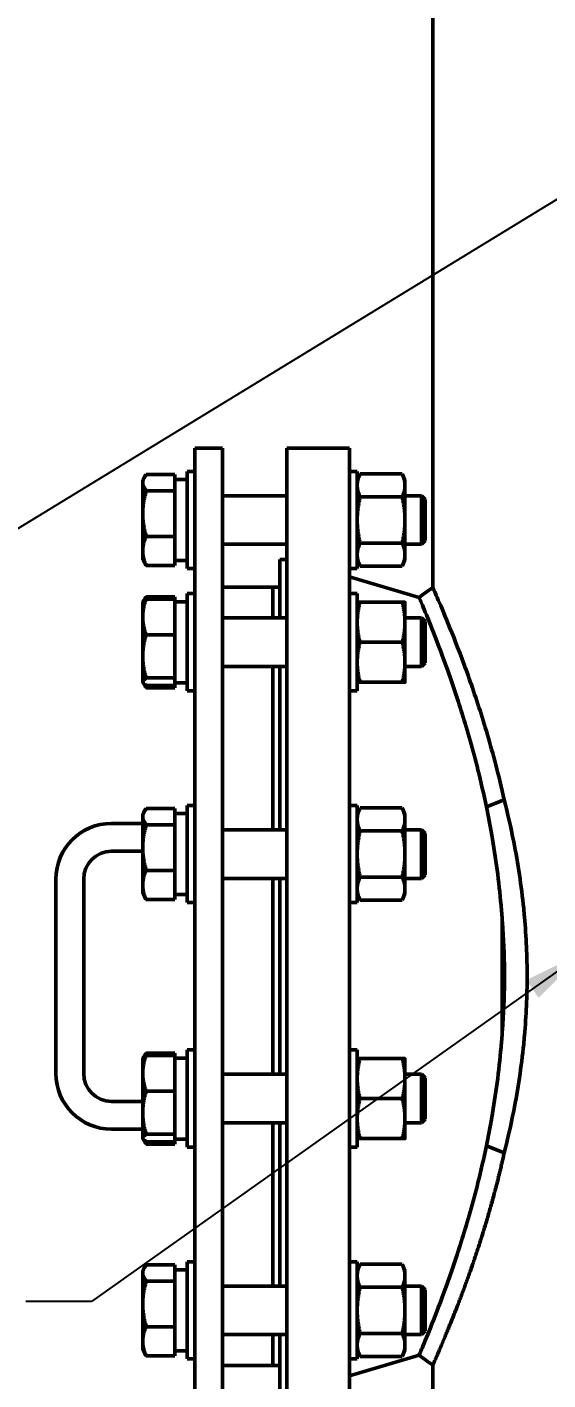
# Model space of a CAD drawing. Header units: inches. Extents: x 15 to 402, y 6 to 258.
# Drawn here: x 287.09 to 296.46, y 89.6 to 113.95 of the extents above; entities that cross this region are included whole.
import ezdxf

# ---------------------------------------------------------------- set-up
doc = ezdxf.new("R2010")
doc.units = ezdxf.units.IN
doc.header["$LTSCALE"] = 12
doc.header["$MEASUREMENT"] = 0
for name, color, linetype, lineweight in [('Dimension (ANSI)', 7, 'Continuous', 25), ('Symbol', 7, 'Continuous', 25), ('Symbol (ANSI)', 7, 'Continuous', 25), ('Visible (ANSI)', 7, 'Continuous', 50)]:
    doc.layers.add(name, color=color, linetype=linetype, lineweight=lineweight)
doc.styles.add('MEMCOR Medium', font='arial.ttf')
doc.styles.add('Standard D-E', font='arial.ttf')
doc.dimstyles.new('Default (ANSI)', dxfattribs={"dimscale": 12, "dimtxt": 0.15, "dimasz": 0.098425, "dimexe": 0.125, "dimexo": 0.0625, "dimgap": 0.031496, "dimtad": 0, "dimtih": 1, "dimtoh": 1, "dimdec": 4, "dimrnd": 1e-08, "dimzin": 3, "dimdsep": 46, "dimlunit": 5, "dimtxsty": 'MEMCOR Medium', "dimcen": 0.09, "dimdle": 0.393701, "dimclrd": 256, "dimclre": 256, "dimclrt": 256, "dimadec": 0, "dimazin": 1, "dimtfac": 0.8, "dimtofl": 0, "dimtmove": 0, "dimatfit": 3, "dimfxl": 1, "dimfrac": 1, "dimtolj": 1, "dimtzin": 4, "dimlwd": -1, "dimlwe": -1, "dimarcsym": 0})
doc.dimstyles.new('in [mm] D-E NeptuneBenson$7', dxfattribs={"dimscale": 12, "dimtxt": 0.15, "dimasz": 0.098425, "dimexe": 0.125, "dimexo": 0.063, "dimgap": 0.031496, "dimtad": 0, "dimtih": 1, "dimtoh": 1, "dimdec": 4, "dimrnd": 1e-08, "dimzin": 3, "dimdsep": 46, "dimlunit": 5, "dimtxsty": 'Standard D-E', "dimcen": 0.09, "dimdle": 0.393701, "dimclrd": 256, "dimclre": 256, "dimclrt": 256, "dimadec": 1, "dimazin": 1, "dimtfac": 1, "dimtofl": 0, "dimtmove": 0, "dimatfit": 3, "dimfxl": 1, "dimfrac": 1, "dimtolj": 1, "dimtzin": 4, "dimlwd": -1, "dimlwe": -1, "dimarcsym": 0})

# ---------------------------------------------------------------- blocks, each defined once
blk = doc.blocks.new('*D18')
at = {"layer": 'Defpoints', "color": 0, "transparency": 16777216}
for p in [(307.643, 129.872), (248.748, 46.337), (295.801, 46.337)]:
    blk.add_point(p, dxfattribs=at)
at = {"layer": 'Dimension (ANSI)', "transparency": 16777216}
for p, q in [((306.893, 129.872), (247.248, 129.872)), ((248.748, 128.69), (248.748, 102.793)), ((248.748, 47.518), (248.748, 90.47)), ((295.051, 46.337), (247.248, 46.337))]:
    blk.add_line(p, q, dxfattribs=at)
for points in [[(248.551, 128.69), (248.945, 128.69), (248.748, 129.872)], [(248.551, 47.518), (248.945, 47.518), (248.748, 46.337)]]:
    blk.add_solid(points, dxfattribs=at)
at = {"layer": 'Dimension (ANSI)', "transparency": 16777216, "char_height": 1.8, "attachment_point": 5, "style": 'MEMCOR Medium'}
for s, insert in [('\\A1; \\fArial|b0|i0;83{\\H0.8x;\\S9#16;} in', (248.748, 98.496)), ('\\A1;[2121.8 mm]{\\P\\fArial|b0|i0;SHIPPING HEIGHT\\P\\fArial|b0|i0;REF.}', (248.748, 92.334))]:
    blk.add_mtext(s, dxfattribs=dict(at, insert=insert))

msp = doc.modelspace()

# ---------------------------------------------------------------- linework, layer by layer
at = {"layer": 'Visible (ANSI)'}
for p, q in [((294.39302, 103.86282), (294.39302, 115.62146)), ((290.11327, 106.36576), (290.11327, 87.36576)), ((290.11327, 106.36576), (290.61327, 106.36576)), ((290.61327, 87.36576), (290.61327, 106.36576)), ((291.76827, 106.36576), (291.76827, 87.36576)), ((292.89327, 106.36576), (291.76827, 106.36576)), ((292.89327, 106.36576), (292.89327, 87.36576)), ((289.75365, 105.89532), (289.23972, 105.89532)), ((289.75365, 105.89532), (289.75365, 105.79243)), ((289.97265, 105.95113), (289.97265, 104.20113)), ((290.11327, 105.95113), (289.97265, 105.95113)), ((292.89327, 105.95113), (293.0339, 105.95113)), ((293.0339, 104.20113), (293.0339, 105.95113)), ((293.0339, 105.79513), (293.08577, 105.90636)), ((293.84103, 105.90636), (293.08577, 105.90636)), ((293.8929, 105.79513), (293.84103, 105.90636)), ((289.17552, 105.79488), (289.20435, 105.84482)), ((289.17552, 105.79488), (289.17552, 105.74819)), ((289.17552, 105.74819), (289.17552, 105.19147)), ((289.75365, 105.80563), (289.97265, 105.80563)), ((289.75365, 105.70395), (289.75365, 105.79243)), ((289.75365, 105.70395), (289.75365, 105.60106)), ((293.8929, 105.69881), (293.8929, 105.79513)), ((293.8929, 105.07613), (293.8929, 105.69881)), ((289.75365, 105.60106), (289.23972, 105.60106)), ((289.75365, 105.60106), (289.75365, 105.31463)), ((290.61327, 105.51363), (291.76827, 105.51363)), ((293.84103, 105.49125), (293.08577, 105.49125)), ((293.8929, 105.51363), (294.18749, 105.51363)), ((294.18749, 104.63863), (294.18749, 105.51363)), ((294.25365, 105.44748), (294.18749, 105.51363)), ((294.25365, 105.44748), (294.25365, 104.70478)), ((289.17552, 105.19147), (289.17552, 104.51941)), ((289.75365, 105.06831), (289.75365, 105.31463)), ((289.75365, 105.06831), (289.75365, 104.78187)), ((293.8929, 104.45346), (293.8929, 105.07613)), ((289.75365, 104.78187), (289.23972, 104.78187)), ((289.75365, 104.78187), (289.75365, 104.59833)), ((294.25365, 104.70478), (294.18749, 104.63863)), ((289.17552, 104.51941), (289.17552, 104.35738)), ((289.75365, 104.44049), (289.75365, 104.59833)), ((289.75365, 104.44049), (289.75365, 104.25695)), ((290.61327, 104.63863), (291.76827, 104.63863)), ((293.84103, 104.66102), (293.08577, 104.66102)), ((293.8929, 104.63863), (294.18749, 104.63863)), ((293.8929, 104.35713), (293.8929, 104.45346)), ((289.17552, 104.35738), (289.20435, 104.30745)), ((289.75365, 104.25695), (289.23972, 104.25695)), ((289.75365, 104.34663), (289.8174, 104.34663)), ((290.11327, 104.20113), (289.97265, 104.20113)), ((291.64327, 104.36576), (291.64327, 103.31367)), ((291.76827, 104.36576), (291.64327, 104.36576)), ((292.89327, 104.20113), (293.0339, 104.20113)), ((293.0339, 104.35713), (293.08577, 104.2459)), ((293.84103, 104.2459), (293.08577, 104.2459)), ((293.8929, 104.35713), (293.84103, 104.2459)), ((294.14672, 103.68429), (292.89327, 104.05576)), ((289.97265, 103.75117), (289.97265, 102.00117)), ((290.11327, 103.75117), (289.97265, 103.75117)), ((291.51327, 103.86576), (290.61327, 103.86576)), ((291.51327, 103.86576), (291.51327, 103.31367)), ((291.64327, 103.86576), (291.51327, 103.86576)), ((291.51327, 103.86576), (291.51327, 103.31367)), ((292.89327, 103.75117), (293.0339, 103.75117)), ((293.0339, 102.00117), (293.0339, 103.75117)), ((289.17552, 103.59492), (289.18097, 103.60436)), ((289.17552, 103.59492), (289.17552, 103.33077)), ((289.18097, 103.60436), (289.20435, 103.64486)), ((289.75365, 103.69536), (289.23972, 103.69536)), ((289.75365, 103.6522), (289.23972, 103.6522)), ((289.75365, 103.69536), (289.75365, 103.6522)), ((289.75365, 103.6522), (289.75365, 103.42742)), ((289.75365, 103.60567), (289.97265, 103.60567)), ((293.84103, 103.59517), (293.08577, 103.59517)), ((293.8929, 103.23567), (293.8929, 103.59517)), ((289.17552, 103.33077), (289.17552, 102.62134)), ((289.75365, 103.23413), (289.75365, 103.42742)), ((289.75365, 103.23413), (289.75365, 103.00935)), ((290.61327, 103.31367), (291.76827, 103.31367)), ((293.8929, 103.31367), (294.18749, 103.31367)), ((293.8929, 102.51667), (293.8929, 103.23567)), ((294.18749, 102.43867), (294.18749, 103.31367)), ((294.25365, 103.24752), (294.18749, 103.31367)), ((294.25365, 103.24752), (294.25365, 102.50482)), ((289.75365, 103.00935), (289.23972, 103.00935)), ((289.75365, 103.00935), (289.75365, 102.738)), ((289.75365, 102.50467), (289.75365, 102.738)), ((293.84103, 102.87617), (293.08577, 102.87617)), ((289.17552, 102.62134), (289.17552, 102.16674)), ((289.75365, 102.50467), (289.75365, 102.23332)), ((293.8929, 102.15717), (293.8929, 102.51667)), ((294.25365, 102.50482), (294.18749, 102.43867)), ((290.61327, 102.43867), (291.76827, 102.43867)), ((291.51327, 102.43867), (291.51327, 99.50323)), ((291.51327, 102.43867), (291.51327, 99.50323)), ((291.64327, 102.43867), (291.64327, 99.50323)), ((293.8929, 102.43867), (294.18749, 102.43867)), ((289.17552, 102.16674), (289.17552, 102.15742)), ((289.17552, 102.15742), (289.18097, 102.14799)), ((289.18097, 102.14799), (289.20435, 102.10748)), ((289.75365, 102.23332), (289.23972, 102.23332)), ((289.75365, 102.10015), (289.23972, 102.10015)), ((289.75365, 102.05699), (289.23972, 102.05699)), ((289.75365, 102.23332), (289.75365, 102.18676)), ((289.75365, 102.14667), (289.75365, 102.18676)), ((289.75365, 102.14667), (289.97265, 102.14667)), ((289.75365, 102.14667), (289.75365, 102.10015)), ((289.75365, 102.10015), (289.75365, 102.05699)), ((290.11327, 102.00117), (289.97265, 102.00117)), ((292.89327, 102.00117), (293.0339, 102.00117)), ((293.84103, 102.15717), (293.08577, 102.15717)), ((289.17552, 99.78448), (289.20435, 99.83441)), ((289.75365, 99.88491), (289.23972, 99.88491)), ((289.75365, 99.88491), (289.75365, 99.78202)), ((289.97265, 99.94073), (289.97265, 98.19073)), ((290.11327, 99.94073), (289.97265, 99.94073)), ((292.89327, 99.94073), (293.0339, 99.94073)), ((293.0339, 98.19073), (293.0339, 99.94073)), ((293.0339, 99.78473), (293.08577, 99.89596)), ((293.84103, 99.89596), (293.08577, 99.89596)), ((293.8929, 99.78473), (293.84103, 99.89596)), ((295.35759, 99.91493), (295.67826, 100.04077)), ((288.61327, 99.61576), (289.17552, 99.61576)), ((289.17552, 99.78448), (289.17552, 99.73778)), ((289.17552, 99.73778), (289.17552, 99.18106)), ((289.75365, 99.59065), (289.23972, 99.59065)), ((289.75365, 99.79523), (289.97265, 99.79523)), ((289.75365, 99.69354), (289.75365, 99.78202)), ((289.75365, 99.69354), (289.75365, 99.59065)), ((289.75365, 99.59065), (289.75365, 99.30422)), ((293.8929, 99.6884), (293.8929, 99.78473)), ((293.8929, 99.06573), (293.8929, 99.6884)), ((290.61327, 99.50323), (291.76827, 99.50323)), ((293.84103, 99.48084), (293.08577, 99.48084)), ((293.8929, 99.50323), (294.18749, 99.50323)), ((294.18749, 98.62823), (294.18749, 99.50323)), ((294.25365, 99.43708), (294.18749, 99.50323)), ((294.25365, 99.43708), (294.25365, 98.69438)), ((288.61327, 99.11576), (289.17552, 99.11576)), ((289.17552, 99.18106), (289.17552, 98.509)), ((289.75365, 99.0579), (289.75365, 99.30422)), ((289.75365, 99.0579), (289.75365, 98.77147)), ((293.8929, 98.44305), (293.8929, 99.06573)), ((287.61327, 95.11576), (287.61327, 98.61576)), ((288.11327, 95.11576), (288.11327, 98.61576)), ((289.75365, 98.77147), (289.23972, 98.77147)), ((289.75365, 98.77147), (289.75365, 98.58792)), ((289.75365, 98.43008), (289.75365, 98.58792)), ((290.61327, 98.62823), (291.76827, 98.62823)), ((291.51327, 98.62823), (291.51327, 95.1033)), ((291.51327, 98.62823), (291.51327, 95.1033)), ((291.64327, 98.62823), (291.64327, 95.1033)), ((293.84103, 98.65061), (293.08577, 98.65061)), ((293.8929, 98.62823), (294.18749, 98.62823)), ((294.25365, 98.69438), (294.18749, 98.62823)), ((289.17552, 98.509), (289.17552, 98.34698)), ((289.17552, 98.34698), (289.20435, 98.29704)), ((289.75365, 98.43008), (289.75365, 98.24654)), ((293.0339, 98.34673), (293.08577, 98.2355)), ((293.8929, 98.34673), (293.84103, 98.2355)), ((293.8929, 98.34673), (293.8929, 98.44305)), ((289.75365, 98.24654), (289.23972, 98.24654)), ((289.75365, 98.33623), (289.97265, 98.33623)), ((290.11327, 98.19073), (289.97265, 98.19073)), ((292.89327, 98.19073), (293.0339, 98.19073)), ((293.84103, 98.2355), (293.08577, 98.2355)), ((295.64327, 97.8593), (295.64327, 95.87223)), ((289.18097, 95.39399), (289.20435, 95.43449)), ((289.75365, 95.48499), (289.23972, 95.48499)), ((289.75365, 95.44183), (289.23972, 95.44183)), ((289.75365, 95.48499), (289.75365, 95.44183)), ((289.75365, 95.44183), (289.75365, 95.21705)), ((289.97265, 95.5408), (289.97265, 93.7908)), ((290.11327, 95.5408), (289.97265, 95.5408)), ((292.89327, 95.5408), (293.0339, 95.5408)), ((293.0339, 93.7908), (293.0339, 95.5408)), ((289.17552, 95.38455), (289.18097, 95.39399)), ((289.17552, 95.38455), (289.17552, 95.1204)), ((289.75365, 95.3953), (289.97265, 95.3953)), ((289.75365, 95.02376), (289.75365, 95.21705)), ((293.84103, 95.3848), (293.08577, 95.3848)), ((293.8929, 95.0253), (293.8929, 95.3848)), ((289.17552, 95.1204), (289.17552, 94.41097)), ((289.75365, 95.02376), (289.75365, 94.79898)), ((290.61327, 95.1033), (291.76827, 95.1033)), ((293.8929, 95.1033), (294.18749, 95.1033)), ((293.8929, 94.3063), (293.8929, 95.0253)), ((294.18749, 94.2283), (294.18749, 95.1033)), ((294.25365, 95.03715), (294.18749, 95.1033)), ((294.25365, 95.03715), (294.25365, 94.29445)), ((289.75365, 94.79898), (289.23972, 94.79898)), ((289.75365, 94.79898), (289.75365, 94.52764)), ((289.17552, 94.61576), (288.61327, 94.61576)), ((289.75365, 94.2943), (289.75365, 94.52764)), ((293.84103, 94.6658), (293.08577, 94.6658)), ((289.17552, 94.41097), (289.17552, 93.95637)), ((289.75365, 94.2943), (289.75365, 94.02295)), ((290.61327, 94.2283), (291.76827, 94.2283)), ((291.51327, 94.2283), (291.51327, 91.29286)), ((291.51327, 94.2283), (291.51327, 91.29286)), ((291.64327, 94.2283), (291.64327, 91.29286)), ((293.8929, 93.9468), (293.8929, 94.3063)), ((293.8929, 94.2283), (294.18749, 94.2283)), ((294.25365, 94.29445), (294.18749, 94.2283)), ((289.17552, 94.11576), (288.61327, 94.11576)), ((289.75365, 94.02295), (289.23972, 94.02295)), ((289.75365, 94.02295), (289.75365, 93.97639)), ((289.75365, 93.9363), (289.75365, 93.97639)), ((289.17552, 93.95637), (289.17552, 93.94705)), ((289.17552, 93.94705), (289.18097, 93.93762)), ((289.18097, 93.93762), (289.20435, 93.89711)), ((289.75365, 93.88978), (289.23972, 93.88978)), ((289.75365, 93.84662), (289.23972, 93.84662)), ((289.75365, 93.9363), (289.97265, 93.9363)), ((289.75365, 93.9363), (289.75365, 93.88978)), ((289.75365, 93.88978), (289.75365, 93.84662)), ((290.11327, 93.7908), (289.97265, 93.7908)), ((292.89327, 93.7908), (293.0339, 93.7908)), ((293.84103, 93.9468), (293.08577, 93.9468)), ((295.35759, 93.8166), (295.67826, 93.69076)), ((289.17552, 91.57411), (289.20435, 91.62404)), ((289.17552, 91.57411), (289.17552, 91.52741)), ((289.75365, 91.67454), (289.23972, 91.67454)), ((289.75365, 91.67454), (289.75365, 91.57165)), ((289.75365, 91.58486), (289.97265, 91.58486)), ((289.75365, 91.48317), (289.75365, 91.57165)), ((289.97265, 91.73036), (289.97265, 89.98036)), ((290.11327, 91.73036), (289.97265, 91.73036)), ((292.89327, 91.73036), (293.0339, 91.73036)), ((293.0339, 89.98036), (293.0339, 91.73036)), ((293.0339, 91.57436), (293.08577, 91.68559)), ((293.84103, 91.68559), (293.08577, 91.68559)), ((293.8929, 91.57436), (293.84103, 91.68559)), ((293.8929, 91.47803), (293.8929, 91.57436)), ((289.17552, 91.52741), (289.17552, 90.97069)), ((289.75365, 91.38028), (289.23972, 91.38028)), ((289.75365, 91.48317), (289.75365, 91.38028)), ((289.75365, 91.38028), (289.75365, 91.09385)), ((290.61327, 91.29286), (291.76827, 91.29286)), ((293.8929, 90.85536), (293.8929, 91.47803)), ((293.8929, 91.29286), (294.18749, 91.29286)), ((294.18749, 90.41786), (294.18749, 91.29286)), ((294.25365, 91.22671), (294.18749, 91.29286)), ((289.75365, 90.84753), (289.75365, 91.09385)), ((293.84103, 91.27047), (293.08577, 91.27047)), ((294.25365, 91.22671), (294.25365, 90.48401)), ((289.17552, 90.97069), (289.17552, 90.29863)), ((289.75365, 90.84753), (289.75365, 90.5611)), ((293.8929, 90.23268), (293.8929, 90.85536)), ((289.75365, 90.5611), (289.23972, 90.5611)), ((289.75365, 90.5611), (289.75365, 90.37755)), ((289.75365, 90.21972), (289.75365, 90.37755)), ((290.61327, 90.41786), (291.76827, 90.41786)), ((291.51327, 90.41786), (291.51327, 89.86576)), ((291.51327, 90.41786), (291.51327, 89.86576)), ((291.64327, 90.41786), (291.64327, 89.36576)), ((293.84103, 90.44024), (293.08577, 90.44024)), ((293.8929, 90.41786), (294.18749, 90.41786)), ((294.25365, 90.48401), (294.18749, 90.41786)), ((289.17552, 90.29863), (289.17552, 90.13661)), ((289.17552, 90.13661), (289.20435, 90.08667)), ((289.75365, 90.21972), (289.75365, 90.03617)), ((289.75365, 90.12586), (289.97265, 90.12586)), ((293.0339, 90.13636), (293.08577, 90.02513)), ((293.8929, 90.13636), (293.84103, 90.02513)), ((293.8929, 90.13636), (293.8929, 90.23268)), ((289.75365, 90.03617), (289.23972, 90.03617)), ((290.11327, 89.98036), (289.97265, 89.98036)), ((291.51327, 89.86576), (290.61327, 89.86576)), ((291.64327, 89.86576), (291.51327, 89.86576)), ((294.14672, 90.04724), (292.89327, 89.67576)), ((292.89327, 89.98036), (293.0339, 89.98036)), ((293.84103, 90.02513), (293.08577, 90.02513)), ((294.39302, 66.60646), (294.39302, 89.86871))]:
    msp.add_line(p, q, dxfattribs=at)
for centre, radius, start, end in [((288.61327, 98.61576), 1, 90, 180), ((288.61327, 98.61576), 0.5, 90, 180), ((288.61327, 95.11576), 1, 180, 270), ((288.61327, 95.11576), 0.5, 180, 270)]:
    msp.add_arc(centre, radius, start, end, dxfattribs=at)
msp.add_ellipse((289.8174, 105.07613), major_axis=(4.1372, 0), ratio=0.17632698, start_param=4.71238898, end_param=4.7499235, dxfattribs=at)
for points, weights in [([(289.23972, 105.89532), (289.17552, 105.81647), (289.17552, 105.74819)], [1.01001874936, 1.04314139574, 1]), ([(293.08577, 105.90636), (293.0339, 105.79513), (293.0339, 105.69881)], [1, 1.0379548493, 1]), ([(293.8929, 105.69881), (293.8929, 105.79513), (293.84103, 105.90636)], [1, 1.0379548493, 1]), ([(289.17552, 105.74819), (289.17552, 105.67991), (289.23972, 105.60106)], [1, 1.04314139574, 1.01001874936]), ([(293.0339, 105.69881), (293.0339, 105.60248), (293.08577, 105.49125)], [1, 1.0379548493, 1]), ([(293.84103, 105.49125), (293.8929, 105.60248), (293.8929, 105.69881)], [1, 1.0379548493, 1]), ([(289.23972, 105.60106), (289.17552, 105.38156), (289.17552, 105.19147)], [1.01001874936, 1.04314139574, 1]), ([(293.08577, 105.49125), (293.0339, 105.26879), (293.0339, 105.07613)], [1, 1.0379548493, 1]), ([(293.8929, 105.07613), (293.8929, 105.26879), (293.84103, 105.49125)], [1, 1.0379548493, 1]), ([(289.17552, 105.19147), (289.17552, 105.00137), (289.23972, 104.78187)], [1, 1.04314139574, 1.01001874936]), ([(293.0339, 105.07613), (293.0339, 104.88348), (293.08577, 104.66102)], [1, 1.0379548493, 1]), ([(293.84103, 104.66102), (293.8929, 104.88348), (293.8929, 105.07613)], [1, 1.0379548493, 1]), ([(289.23972, 104.78187), (289.17552, 104.64122), (289.17552, 104.51941)], [1.01001874936, 1.04314139574, 1]), ([(289.17552, 104.51941), (289.17552, 104.3976), (289.23972, 104.25695)], [1, 1.04314139574, 1.01001874936]), ([(293.08577, 104.66102), (293.0339, 104.54979), (293.0339, 104.45346)], [1, 1.0379548493, 1]), ([(293.0339, 104.45346), (293.0339, 104.35713), (293.08577, 104.2459)], [1, 1.0379548493, 1]), ([(293.8929, 104.45346), (293.8929, 104.54979), (293.84103, 104.66102)], [1, 1.0379548493, 1]), ([(293.84103, 104.2459), (293.8929, 104.35713), (293.8929, 104.45346)], [1, 1.0379548493, 1]), ([(289.23972, 104.25695), (289.21837, 104.28316), (289.20435, 104.30745)], [1.01001874936, 1.02079631483, 1.02349946463]), ([(289.23972, 103.6522), (289.17552, 103.47995), (289.17552, 103.33077)], [1.01001874936, 1.04314139574, 1]), ([(289.18097, 103.60436), (289.19388, 103.62671), (289.23972, 103.6522)], [1.01871564071, 1.03345080387, 1.01001874936]), ([(289.23972, 103.69536), (289.20587, 103.65378), (289.19016, 103.61651)], [1.01001874936, 1.02721658286, 1.02385469408]), ([(293.0339, 103.59517), (293.0339, 103.59517), (293.08577, 103.59517)], [1, 1.0379548493, 1]), ([(293.08577, 103.59517), (293.0339, 103.40252), (293.0339, 103.23567)], [1, 1.0379548493, 1]), ([(293.8929, 103.23567), (293.8929, 103.40252), (293.84103, 103.59517)], [1, 1.0379548493, 1]), ([(293.84103, 103.59517), (293.8929, 103.59517), (293.8929, 103.59517)], [1, 1.0379548493, 1]), ([(289.17552, 103.33077), (289.17552, 103.1816), (289.23972, 103.00935)], [1, 1.04314139574, 1.01001874936]), ([(293.0339, 103.23567), (293.0339, 103.06883), (293.08577, 102.87617)], [1, 1.0379548493, 1]), ([(293.84103, 102.87617), (293.8929, 103.06883), (293.8929, 103.23567)], [1, 1.0379548493, 1]), ([(289.23972, 103.00935), (289.17552, 102.80141), (289.17552, 102.62134)], [1.01001874936, 1.04314139574, 1]), ([(293.08577, 102.87617), (293.0339, 102.68352), (293.0339, 102.51667)], [1, 1.0379548493, 1]), ([(293.8929, 102.51667), (293.8929, 102.68352), (293.84103, 102.87617)], [1, 1.0379548493, 1]), ([(289.17552, 102.62134), (289.17552, 102.44126), (289.23972, 102.23332)], [1, 1.04314139574, 1.01001874936]), ([(293.0339, 102.51667), (293.0339, 102.34983), (293.08577, 102.15717)], [1, 1.0379548493, 1]), ([(293.84103, 102.15717), (293.8929, 102.34983), (293.8929, 102.51667)], [1, 1.0379548493, 1]), ([(289.23972, 102.23332), (289.17552, 102.19764), (289.17552, 102.16674)], [1.01001874936, 1.04314139574, 1]), ([(289.17552, 102.16674), (289.17552, 102.13583), (289.23972, 102.10015)], [1, 1.04314139574, 1.01001874936]), ([(289.23972, 102.05699), (289.21837, 102.0832), (289.20435, 102.10748)], [1.01001874936, 1.02079631483, 1.02349946463]), ([(289.21563, 102.11482), (289.22618, 102.08665), (289.23972, 102.05699)], [1.02041412802, 1.01682794065, 1.01001874936]), ([(293.08577, 102.15717), (293.0339, 102.15717), (293.0339, 102.15717)], [1, 1.0379548493, 1]), ([(293.8929, 102.15717), (293.8929, 102.15717), (293.84103, 102.15717)], [1, 1.0379548493, 1]), ([(289.23972, 99.88491), (289.17552, 99.80607), (289.17552, 99.73778)], [1.01001874936, 1.04314139574, 1]), ([(293.08577, 99.89596), (293.0339, 99.78473), (293.0339, 99.6884)], [1, 1.0379548493, 1]), ([(293.8929, 99.6884), (293.8929, 99.78473), (293.84103, 99.89596)], [1, 1.0379548493, 1]), ([(289.17552, 99.73778), (289.17552, 99.6695), (289.23972, 99.59065)], [1, 1.04314139574, 1.01001874936]), ([(289.23972, 99.59065), (289.17552, 99.37115), (289.17552, 99.18106)], [1.01001874936, 1.04314139574, 1]), ([(293.0339, 99.6884), (293.0339, 99.59207), (293.08577, 99.48084)], [1, 1.0379548493, 1]), ([(293.84103, 99.48084), (293.8929, 99.59207), (293.8929, 99.6884)], [1, 1.0379548493, 1]), ([(293.08577, 99.48084), (293.0339, 99.25838), (293.0339, 99.06573)], [1, 1.0379548493, 1]), ([(293.8929, 99.06573), (293.8929, 99.25838), (293.84103, 99.48084)], [1, 1.0379548493, 1]), ([(289.17552, 99.18106), (289.17552, 98.99097), (289.23972, 98.77147)], [1, 1.04314139574, 1.01001874936]), ([(293.0339, 99.06573), (293.0339, 98.87307), (293.08577, 98.65061)], [1, 1.0379548493, 1]), ([(293.84103, 98.65061), (293.8929, 98.87307), (293.8929, 99.06573)], [1, 1.0379548493, 1]), ([(289.23972, 98.77147), (289.17552, 98.63081), (289.17552, 98.509)], [1.01001874936, 1.04314139574, 1]), ([(293.08577, 98.65061), (293.0339, 98.53938), (293.0339, 98.44305)], [1, 1.0379548493, 1]), ([(293.8929, 98.44305), (293.8929, 98.53938), (293.84103, 98.65061)], [1, 1.0379548493, 1]), ([(289.17552, 98.509), (289.17552, 98.38719), (289.23972, 98.24654)], [1, 1.04314139574, 1.01001874936]), ([(293.0339, 98.44305), (293.0339, 98.34673), (293.08577, 98.2355)], [1, 1.0379548493, 1]), ([(293.84103, 98.2355), (293.8929, 98.34673), (293.8929, 98.44305)], [1, 1.0379548493, 1]), ([(289.23972, 98.24654), (289.21837, 98.27276), (289.20435, 98.29704)], [1.01001874936, 1.02079631483, 1.02349946463]), ([(289.23972, 95.44183), (289.17552, 95.26958), (289.17552, 95.1204)], [1.01001874936, 1.04314139574, 1]), ([(289.18097, 95.39399), (289.19388, 95.41635), (289.23972, 95.44183)], [1.01871564071, 1.03345080387, 1.01001874936]), ([(289.23972, 95.48499), (289.20587, 95.44342), (289.19016, 95.40614)], [1.01001874936, 1.02721658286, 1.02385469408]), ([(293.0339, 95.3848), (293.0339, 95.3848), (293.08577, 95.3848)], [1, 1.0379548493, 1]), ([(293.08577, 95.3848), (293.0339, 95.19215), (293.0339, 95.0253)], [1, 1.0379548493, 1]), ([(293.8929, 95.0253), (293.8929, 95.19215), (293.84103, 95.3848)], [1, 1.0379548493, 1]), ([(293.84103, 95.3848), (293.8929, 95.3848), (293.8929, 95.3848)], [1, 1.0379548493, 1]), ([(289.17552, 95.1204), (289.17552, 94.97123), (289.23972, 94.79898)], [1, 1.04314139574, 1.01001874936]), ([(293.0339, 95.0253), (293.0339, 94.85846), (293.08577, 94.6658)], [1, 1.0379548493, 1]), ([(293.84103, 94.6658), (293.8929, 94.85846), (293.8929, 95.0253)], [1, 1.0379548493, 1]), ([(289.23972, 94.79898), (289.17552, 94.59104), (289.17552, 94.41097)], [1.01001874936, 1.04314139574, 1]), ([(293.08577, 94.6658), (293.0339, 94.47315), (293.0339, 94.3063)], [1, 1.0379548493, 1]), ([(293.8929, 94.3063), (293.8929, 94.47315), (293.84103, 94.6658)], [1, 1.0379548493, 1]), ([(289.17552, 94.41097), (289.17552, 94.23089), (289.23972, 94.02295)], [1, 1.04314139574, 1.01001874936]), ([(293.0339, 94.3063), (293.0339, 94.13946), (293.08577, 93.9468)], [1, 1.0379548493, 1]), ([(293.84103, 93.9468), (293.8929, 94.13946), (293.8929, 94.3063)], [1, 1.0379548493, 1]), ([(289.23972, 94.02295), (289.17552, 93.98727), (289.17552, 93.95637)], [1.01001874936, 1.04314139574, 1]), ([(289.17552, 93.95637), (289.17552, 93.92546), (289.23972, 93.88978)], [1, 1.04314139574, 1.01001874936]), ([(289.23972, 93.84662), (289.21837, 93.87283), (289.20435, 93.89711)], [1.01001874936, 1.02079631483, 1.02349946463]), ([(289.21563, 93.90445), (289.22618, 93.87628), (289.23972, 93.84662)], [1.02041412802, 1.01682794065, 1.01001874936]), ([(293.08577, 93.9468), (293.0339, 93.9468), (293.0339, 93.9468)], [1, 1.0379548493, 1]), ([(293.8929, 93.9468), (293.8929, 93.9468), (293.84103, 93.9468)], [1, 1.0379548493, 1]), ([(289.23972, 91.67454), (289.17552, 91.5957), (289.17552, 91.52741)], [1.01001874936, 1.04314139574, 1]), ([(293.08577, 91.68559), (293.0339, 91.57436), (293.0339, 91.47803)], [1, 1.0379548493, 1]), ([(293.8929, 91.47803), (293.8929, 91.57436), (293.84103, 91.68559)], [1, 1.0379548493, 1]), ([(289.17552, 91.52741), (289.17552, 91.45913), (289.23972, 91.38028)], [1, 1.04314139574, 1.01001874936]), ([(289.23972, 91.38028), (289.17552, 91.16078), (289.17552, 90.97069)], [1.01001874936, 1.04314139574, 1]), ([(293.0339, 91.47803), (293.0339, 91.3817), (293.08577, 91.27047)], [1, 1.0379548493, 1]), ([(293.84103, 91.27047), (293.8929, 91.3817), (293.8929, 91.47803)], [1, 1.0379548493, 1]), ([(293.08577, 91.27047), (293.0339, 91.04801), (293.0339, 90.85536)], [1, 1.0379548493, 1]), ([(293.8929, 90.85536), (293.8929, 91.04801), (293.84103, 91.27047)], [1, 1.0379548493, 1]), ([(289.17552, 90.97069), (289.17552, 90.7806), (289.23972, 90.5611)], [1, 1.04314139574, 1.01001874936]), ([(293.0339, 90.85536), (293.0339, 90.6627), (293.08577, 90.44024)], [1, 1.0379548493, 1]), ([(293.84103, 90.44024), (293.8929, 90.6627), (293.8929, 90.85536)], [1, 1.0379548493, 1]), ([(289.23972, 90.5611), (289.17552, 90.42044), (289.17552, 90.29863)], [1.01001874936, 1.04314139574, 1]), ([(293.08577, 90.44024), (293.0339, 90.32901), (293.0339, 90.23268)], [1, 1.0379548493, 1]), ([(293.8929, 90.23268), (293.8929, 90.32901), (293.84103, 90.44024)], [1, 1.0379548493, 1]), ([(289.17552, 90.29863), (289.17552, 90.17682), (289.23972, 90.03617)], [1, 1.04314139574, 1.01001874936]), ([(289.23972, 90.03617), (289.21837, 90.06239), (289.20435, 90.08667)], [1.01001874936, 1.02079631483, 1.02349946463]), ([(293.0339, 90.23268), (293.0339, 90.13636), (293.08577, 90.02513)], [1, 1.0379548493, 1]), ([(293.84103, 90.02513), (293.8929, 90.13636), (293.8929, 90.23268)], [1, 1.0379548493, 1])]:
    msp.add_rational_spline(points, weights, degree=2, dxfattribs=at)
for points in [[(294.14672, 103.68429), (294.22882, 103.7438), (294.31092, 103.80331), (294.39302, 103.86282)], [(294.39302, 89.86871), (294.31092, 89.92822), (294.22882, 89.98773), (294.14672, 90.04724)]]:
    msp.add_open_spline(points, degree=3, dxfattribs=at)
for points, knots in [([(294.39302, 103.86282), (294.39302, 103.86282), (294.39822, 103.85109), (294.41938, 103.80304), (294.43534, 103.76673), (294.49876, 103.6209), (294.56208, 103.47401), (294.71954, 103.09238), (294.8137, 102.85728), (295.01461, 102.32174), (295.12118, 102.02125), (295.32435, 101.3949), (295.42846, 101.04744), (295.57934, 100.46898), (295.63043, 100.25808), (295.67826, 100.04077)], [26.30130229, 26.30130229, 26.30130229, 26.30130229, 27.95949365, 27.95949365, 29.61768501, 29.61768501, 32.93406773, 32.93406773, 36.25045045, 36.25045045, 39.56683317, 39.56683317, 42.82577602, 42.82577602, 44.58409305, 44.58409305, 44.58409305, 44.58409305]), ([(294.14672, 103.68429), (294.14672, 103.68429), (294.15157, 103.67293), (294.17131, 103.62636), (294.18621, 103.59115), (294.24543, 103.44968), (294.30459, 103.30709), (294.45173, 102.93626), (294.53975, 102.70768), (294.72755, 102.18657), (294.82715, 101.89401), (295.01707, 101.28356), (295.11438, 100.94467), (295.259, 100.36558), (295.31008, 100.14373), (295.35759, 99.91493)], [25.63103046, 25.63103046, 25.63103046, 25.63103046, 27.24635325, 27.24635325, 28.86167605, 28.86167605, 32.09232163, 32.09232163, 35.32296722, 35.32296722, 38.55361281, 38.55361281, 41.73072484, 41.73072484, 43.57307731, 43.57307731, 43.57307731, 43.57307731]), ([(295.35759, 99.91493), (295.39196, 99.74909), (295.42446, 99.57962), (295.52587, 98.99731), (295.58303, 98.57078), (295.62933, 98.04789), (295.63676, 97.95356), (295.64327, 97.8593)], [43.57307731, 43.57307731, 43.57307731, 43.57307731, 44.90783686, 44.90783686, 48.08494889, 48.08494889, 48.78339715, 48.78339715, 48.78339715, 48.78339715]), ([(295.67826, 100.04077), (295.73986, 99.7989), (295.79749, 99.54663), (295.92507, 98.89885), (295.98675, 98.49372), (296.03306, 98.0336), (296.03794, 97.98179), (296.04251, 97.92997)], [-20.30300781, -20.30300781, -20.30300781, -20.30300781, -18.26982882, -18.26982882, -15.22485735, -15.22485735, -14.83895459, -14.83895459, -14.83895459, -14.83895459]), ([(295.64327, 97.8593), (295.64682, 97.81463), (295.65014, 97.76997), (295.67327, 97.43385), (295.68282, 97.1442), (295.68282, 96.58733), (295.67327, 96.29768), (295.65014, 95.96156), (295.64682, 95.9169), (295.64327, 95.87223)], [6.04037419, 6.04037419, 6.04037419, 6.04037419, 6.3651016, 6.3651016, 8.48680213, 8.48680213, 10.60850266, 10.60850266, 10.93323007, 10.93323007, 10.93323007, 10.93323007]), ([(296.04251, 97.92997), (296.07381, 97.57285), (296.08939, 97.21472), (296.08939, 96.5168), (296.07381, 96.15868), (296.04251, 95.80156)], [-14.83895459, -14.83895459, -14.83895459, -14.83895459, -12.17988588, -12.17988588, -9.52081717, -9.52081717, -9.52081717, -9.52081717]), ([(295.64327, 95.87223), (295.63676, 95.77796), (295.62933, 95.68363), (295.58303, 95.16075), (295.52587, 94.73421), (295.42446, 94.15191), (295.39196, 93.98244), (295.35759, 93.8166)], [53.7407247, 53.7407247, 53.7407247, 53.7407247, 54.43917295, 54.43917295, 57.61628498, 57.61628498, 58.95103355, 58.95103355, 58.95103355, 58.95103355]), ([(296.04251, 95.80156), (296.03794, 95.74974), (296.03306, 95.69793), (295.98675, 95.23781), (295.92507, 94.83268), (295.79749, 94.1849), (295.73986, 93.93263), (295.67826, 93.69076)], [-9.52081717, -9.52081717, -9.52081717, -9.52081717, -9.13491441, -9.13491441, -6.08994294, -6.08994294, -4.05676395, -4.05676395, -4.05676395, -4.05676395]), ([(295.35759, 93.8166), (295.31008, 93.5878), (295.259, 93.36595), (295.11438, 92.78686), (295.01707, 92.44797), (294.82715, 91.83751), (294.72755, 91.54496), (294.53975, 91.02385), (294.45173, 90.79527), (294.30459, 90.42444), (294.24543, 90.28185), (294.18621, 90.14038), (294.17131, 90.10517), (294.15157, 90.0586), (294.14672, 90.04724), (294.14672, 90.04724)], [58.95103355, 58.95103355, 58.95103355, 58.95103355, 60.79339701, 60.79339701, 63.97050904, 63.97050904, 67.20115462, 67.20115462, 70.43180021, 70.43180021, 73.6624458, 73.6624458, 75.27776859, 75.27776859, 76.89309138, 76.89309138, 76.89309138, 76.89309138]), ([(295.67826, 93.69076), (295.63043, 93.47345), (295.57934, 93.26255), (295.42846, 92.68409), (295.32435, 92.33663), (295.12118, 91.71028), (295.01461, 91.40979), (294.8137, 90.87425), (294.71954, 90.63915), (294.56208, 90.25752), (294.49876, 90.11063), (294.43534, 89.9648), (294.41938, 89.92849), (294.39822, 89.88044), (294.39302, 89.86871), (294.39302, 89.86871)], [60.62111609, 60.62111609, 60.62111609, 60.62111609, 62.37943312, 62.37943312, 65.63837597, 65.63837597, 68.95475869, 68.95475869, 72.27114141, 72.27114141, 75.58752413, 75.58752413, 77.24571549, 77.24571549, 78.90390685, 78.90390685, 78.90390686, 78.90390686])]:
    msp.add_open_spline(points, degree=3, knots=knots, dxfattribs=at)

# ---------------------------------------------------------------- dimensions: what is measured, and where the dimension line sits
at = {"layer": 'Dimension (ANSI)'}
dim = msp.add_linear_dim(base=(248.7481, 46.33676), p1=(307.64327, 129.87156), p2=(295.80056, 46.33676), angle=90, text=' \\fArial|b0|i0;<> in\\X[2121.8 mm]{\\P\\fArial|b0|i0;SHIPPING HEIGHT\\P\\fArial|b0|i0;REF.}', dimstyle='Default (ANSI)', override={"dimgap": 0.031496, "dimdec": 4, "dimpost": '', "dimtol": 0, "dimlim": 0, "dimtp": 0, "dimtm": 0, "dimtdec": 2, "dimatfit": 1}, dxfattribs=at)
dim.commit()
dim.dimension.update_dxf_attribs({"geometry": '*D18', "text_midpoint": (248.7481, 96.63145), "dimtype": 160})

# ---------------------------------------------------------------- leaders
at = {"layer": 'Symbol', "annotation_type": 0, "has_hookline": 1, "hookline_direction": 1, "text_width": 18.35484}
msp.add_leader([(297.14894, 97.3214), (288.25197, 91.01289), (287.07087, 91.01289)], dimstyle='in [mm] D-E NeptuneBenson$7', override={"dimtad": 0}, dxfattribs=at)
at = {"layer": 'Symbol (ANSI)', "annotation_type": 0, "has_hookline": 1, "hookline_direction": 1, "text_width": 17.80355}
msp.add_leader([(298.52373, 112.00562), (286.7205, 104.79031), (285.5394, 104.79031)], dimstyle='in [mm] D-E NeptuneBenson$7', override={"dimtad": 0}, dxfattribs=at)

doc.saveas('drawing.dxf')
